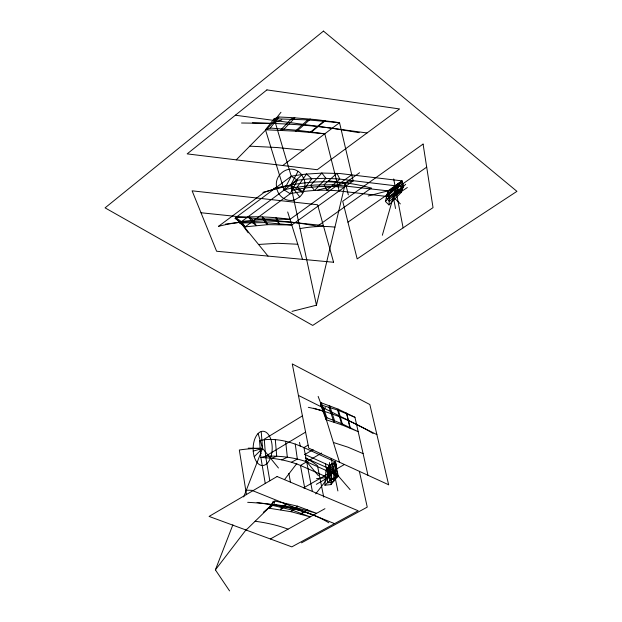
<?xml version="1.0" encoding="UTF-8"?>
<svg xmlns="http://www.w3.org/2000/svg" width="622" height="622" viewBox="0 0 622 622"><rect width="100%" height="100%" fill="white"/><g stroke="black" fill="none" stroke-linecap="round" stroke-linejoin="round"><path stroke-width="0.93" d="M265.236 483.364L260.875 457.512L259.537 440.64C274.038 437.188 290.497 441.558 303.94 447.599L335.445 461.967L335.553 462.48A5.279 3.81 -65.9 0 1 335.071 463.849A17.121 12.269 -65.9 0 1 334.582 464.945L332.008 469.626L330.927 484.6L324.894 485.199L325.998 470.279L327.281 468.413M330.927 484.6L333.726 481.288L333.905 466.275L327.771 467.705L327.561 482.672L324.894 485.199M329.536 462.535L328.455 477.408L316.326 484.328M388.983 204.926L389.489 198.185A15.255 9.999 -16.2 0 0 389.426 197.477L389.349 197.135A1.757 1.151 -16.8 0 0 389.139 196.723L387.941 190.845L402.17 180.885L403.274 186.872L401.221 192.439L388.983 204.926L385.407 201.466L387.941 190.845L333.431 184.718L314.763 185.022L295.481 187.409A109.822 69.454 -12.4 0 0 284.044 189.865L265.477 129.773L274.154 118.755L278.975 116.998L291.943 117.628L316.046 119.618L339.534 122.69L353.187 180.878L291.765 225.001L267.662 224.659L245.177 226.851L239.672 222.979L235.73 217.599L291.244 176.251A126.834 80.23 -12.4 0 1 306.56 174.059L322.826 173.064L339.791 173.507L402.17 180.885L395.491 185.558M292.006 311.381L316.45 305.2L345.42 182.907L359.563 172.722M273.377 188.443L290.723 185.061A118.048 74.484 -12.3 0 1 328.525 181.772L345.42 182.907L344.409 187.183L332.179 186.406M403.313 186.724L401.579 181.157L387.623 192.081L389.419 197.477L403.305 186.662L396.408 191.654M382.336 235.264L395.608 188.863L368.232 195.961M269.427 508.267L270.414 504.885L274.87 500.982L297.557 506.184L316.606 513.321L297.254 508.003L275.352 504.551L273.867 504.395L269.427 508.267L291.104 511.719L310.184 516.882L292.052 510.048L270.414 504.885M246.125 530.053L272.141 504.636L273.144 501.231M273.867 504.395L274.87 500.982M326.915 417.727L342.302 423.916L358.171 431.668L341.82 424.849L326.146 419.749L326.915 417.727L321.31 402.823L338.096 409.12L354.952 417.3L367.96 475.286M325.259 407.278L323.72 411.251L339.503 462.239M229.565 590.9L215.391 569.861L232.877 524.828M243.692 496.97L262.562 448.376L261.209 431.505M326.146 419.749L320.54 404.798L321.31 402.823M403.274 186.732L338.92 178.98L325.042 178.312L311.754 178.701A119.859 75.822 -12.3 0 0 306.397 179.136L297.44 180.217L239.672 222.979L265.267 222.598L291.765 225.001M385.407 201.466L397.652 188.886L400.622 182.596A11.927 7.822 -18.1 0 1 401.548 181.15M316.45 305.2L290.723 185.061L298.016 171.33C288.437 164.62 275.227 174.323 276.37 185.325A36.029 24.592 -13.9 0 0 277.148 189.998C278.897 195.914 284.573 200.665 290.878 200.463A9.073 6.142 -12.8 0 0 295.1 199.678L299.742 196.879A18.668 12.712 -12.5 0 0 302.914 192.789L304.306 189.508L304.99 184.648A35.936 24.608 -11.8 0 0 304.275 179.859L301.81 174.914A23.714 16.273 -12.4 0 0 298.039 171.314M282.753 165.514L339.534 122.69L307.781 119.89L274.154 118.755L291.244 176.251L284.044 189.865L290.21 193.714C306.273 190.34 322.841 189.383 339.184 190.938L389.123 196.731L396.23 191.778M329.302 465.349L328.338 466.865M215.391 569.861L246.483 529.26M284.472 479.655L296.888 463.444M331.573 479.523A1.866 1.353 -66.9 0 1 332.07 479.352L329.271 465.388M315.712 493.868L333.695 470.636M236.251 159.854L272.195 123.413L280.965 112.287M339.184 190.938L324.801 133.8L295.357 131.149L265.477 129.773L270.259 128.039L278.975 116.998M336.914 477.478L338.22 475.869L335.32 461.936L329.217 465.458L304.764 454.41M336.004 478.567C332.661 478.567 320.532 485.836 333.726 481.288L335.771 478.847M405.661 184.299L393.283 196.964L395.553 208.494M254.235 456.688L262.562 448.376L258.091 433.526M290.723 222.171L264.614 220.81L240.481 222.248A102.117 63.436 -9.8 0 0 218.47 226.354L264.125 192.416A114.075 72.168 -12.4 0 1 290.723 185.053L301.81 174.906M263.324 512.341L272.141 504.636A161.611 69.345 -8.1 0 1 313.371 515.117M290 219.348C272.047 216.853 253.807 216.005 235.73 217.599L241.297 221.518L264.599 218.998L290 219.348L351.749 174.766M317.282 226.284L371.21 188.108M396.618 191.506L403.336 186.616L402.722 183.887M347.947 222.147L426.692 167.139M407.332 187.525L393.283 196.964L400.366 203.915M302.323 415.931L264.249 439.21L265.61 456.167L269.816 480.759M265.61 456.167C279.472 455.724 293.537 457.209 306.677 461.812L338.22 475.869L332.07 479.368L300.457 465.45C287.916 460.327 274.38 457.955 260.875 457.512L265.61 456.167L305.418 432.22M308.053 445.158L303.94 447.599L312.376 491.38M304.803 454.526L313.138 449.613M321.628 453.057L300.457 465.45L304.78 488.309M303.552 487.889L343.896 464.797M334.893 477.766L331.161 479.741A13.49 9.835 -67.4 0 0 329.987 480.588L329.652 480.845L328.89 466.041L335.087 463.864L335.888 478.707M270.368 538.971L324.956 508.687M291.438 462.27L297.339 459.083L295.225 443.999M301.491 542.851L367.252 507.124L359.368 471.313M332.265 463.701L329.396 465.248L330.546 471.942M281.797 459.876L287.325 457.224L285.661 441.363M271.581 458.282L276.72 456.245L275.305 439.754M241.53 123L272.195 123.413L281.813 119.914M253.224 451.113L262.562 448.376L278.446 468.001M262.912 192.338L290.723 185.061L302.953 192.797M317.725 190.13L353.187 180.878M225.592 224.068L240.481 222.248L268.012 256.093M258.55 244.462L277.637 243.28L297.775 244.244M325.998 470.279L332.008 469.626M316.52 478.652L328.455 477.408L325.384 463.895M260.564 453.524L261.24 453.5M248.24 448.159L262.562 448.376A148.417 96.293 -35.3 0 0 239.33 450.001L246.475 494.708M249.772 146.154L277 147.523L303.132 150.143M252.4 122.798L271.402 123.389M270.259 128.039L297.93 130.317L324.801 133.8M259.537 440.64L260.221 440.687M200.999 212.747L323.378 225.592M328.346 180.878L349.603 183.451A140.852 87.671 -11.9 0 1 371.202 188.116M332.14 128.272L332.723 128.35M235.349 115.218L367.027 132.968M333.314 128.427L359.189 132.68M257.065 502.514L272.141 504.636M320.54 404.798L337.614 410.03L354.952 417.3M333.384 442.475L348.04 447.21L363.1 453.64M313.511 408.219L323.316 411.134M252.843 490.75L334.566 523.623M305.744 458.095L334.076 470.807M298.42 395.421L376.893 434.615M291.244 176.251L297.44 180.217L290.21 193.714L245.177 226.851L241.297 221.518M234.922 218.33L240.481 222.248L248.209 232.83M397.652 188.886L401.221 192.439M329.217 465.458L350.108 489.631M305.324 460.202L318.448 475.752M290.723 185.061L299.742 196.879M318.145 396.401L323.72 411.251A453.796 228.352 69.7 0 0 308.318 407.317M287.691 211.97L302.486 259.335M345.42 182.907L348.336 194.88M331.168 458.391L337.886 490.945M336.673 468.428L335.569 462.255M323.712 497.095L317.484 465.691A148.417 96.293 -35.3 0 0 305.371 458.01M393.695 178.934L403.11 227.862M299.509 442.413L300.224 446.168M288.849 473.42L290.412 481.98M246.312 490.229A98.742 63.949 -35.3 0 1 253.061 490.439M247.688 502.319A162.42 69.656 -8.1 0 1 328.797 522.791M323.712 411.22A428.931 215.865 69.2 0 1 356.569 424.499M356.554 424.453A453.796 228.352 69.7 0 1 373.06 433.433M300.053 228.608A79.289 49.084 -12.3 0 1 334.931 227.139M290.886 222.163A204.521 118.849 -8.9 0 1 317.267 226.307M272.195 123.436A385.243 218.485 -8 0 1 331.262 128.14M255.129 521.252A129.648 55.482 -8.1 0 1 288.033 529.174M291.881 190.495A104.558 66.196 -12.6 0 1 332.156 186.476M281.642 507.233L280.553 509.768L285.514 505.873L286.625 503.315L281.642 507.233M334.519 420.612L333.874 422.074L329.007 407.138L329.66 405.715L334.519 420.612M342.302 423.916L341.82 424.849L337.614 410.03L338.096 409.12L342.302 423.916M292.052 510.048L291.104 511.719L296.585 507.863L297.557 506.184L292.052 510.048M350.202 427.609L349.945 428.06L346.547 413L350.202 427.609M301.592 513.282L301.001 514.099L307.579 509.535L301.592 513.282M306.56 174.059L297.137 187.121L302.331 191.638L311.754 178.701L306.56 174.059M321.869 173.079L310.533 185.364L314.608 190.48L325.92 178.32L321.869 173.079M291.127 119.105L280.405 130.301L284.145 129.026L294.898 117.815L291.127 119.105M399.308 185.185L386.34 197.438L389.349 201.606L402.278 189.446L399.308 185.185M307.781 119.89L295.357 131.149L297.93 130.317L310.386 119.051L307.781 119.89M337 173.328L324.093 184.625L326.931 190.239L339.775 179.058L337 173.328M400.622 182.596L387.086 194.297L389.496 199.11L402.978 187.517L400.622 182.596M323.969 121.096L310.199 132.315L311.513 131.918L325.298 120.684L323.969 121.096M323.463 31.1L105.071 207.865L312.71 325.415L516.929 191.351L323.463 31.1M266.916 89.895L187.16 153.883L317.251 169.713L399.581 108.943L266.916 89.895M423.084 144.079L342.714 201.264L357.168 258.915L433.029 207.639L423.084 144.079M277.093 476.522L209.085 516.423L291.835 546.87L358.179 510.779L277.093 476.522M335.561 462.418L329.372 465.295L331.161 479.741L337.396 476.887L335.561 462.418M333.586 262.266L216.604 251.249L192.112 190.822L317.578 204.762L333.586 262.266M388.641 484.763L308.722 448.128L292.27 363.917L369.849 404.541L388.641 484.763M256.171 225.444L252.283 222.435L248.707 216.86L252.625 219.908L256.171 225.444M267.662 224.659L265.267 222.598L262.189 216.915L264.599 218.998L267.662 224.659M279.558 224.511L278.477 223.469L276.005 217.754L277.093 218.812L279.558 224.511M270.586 457.668A17.144 9.532 -89.1 0 0 263.324 431.271A17.144 9.532 -89.1 0 0 254.103 456.237A17.144 9.532 -89.1 0 0 270.586 457.668"/></g></svg>
